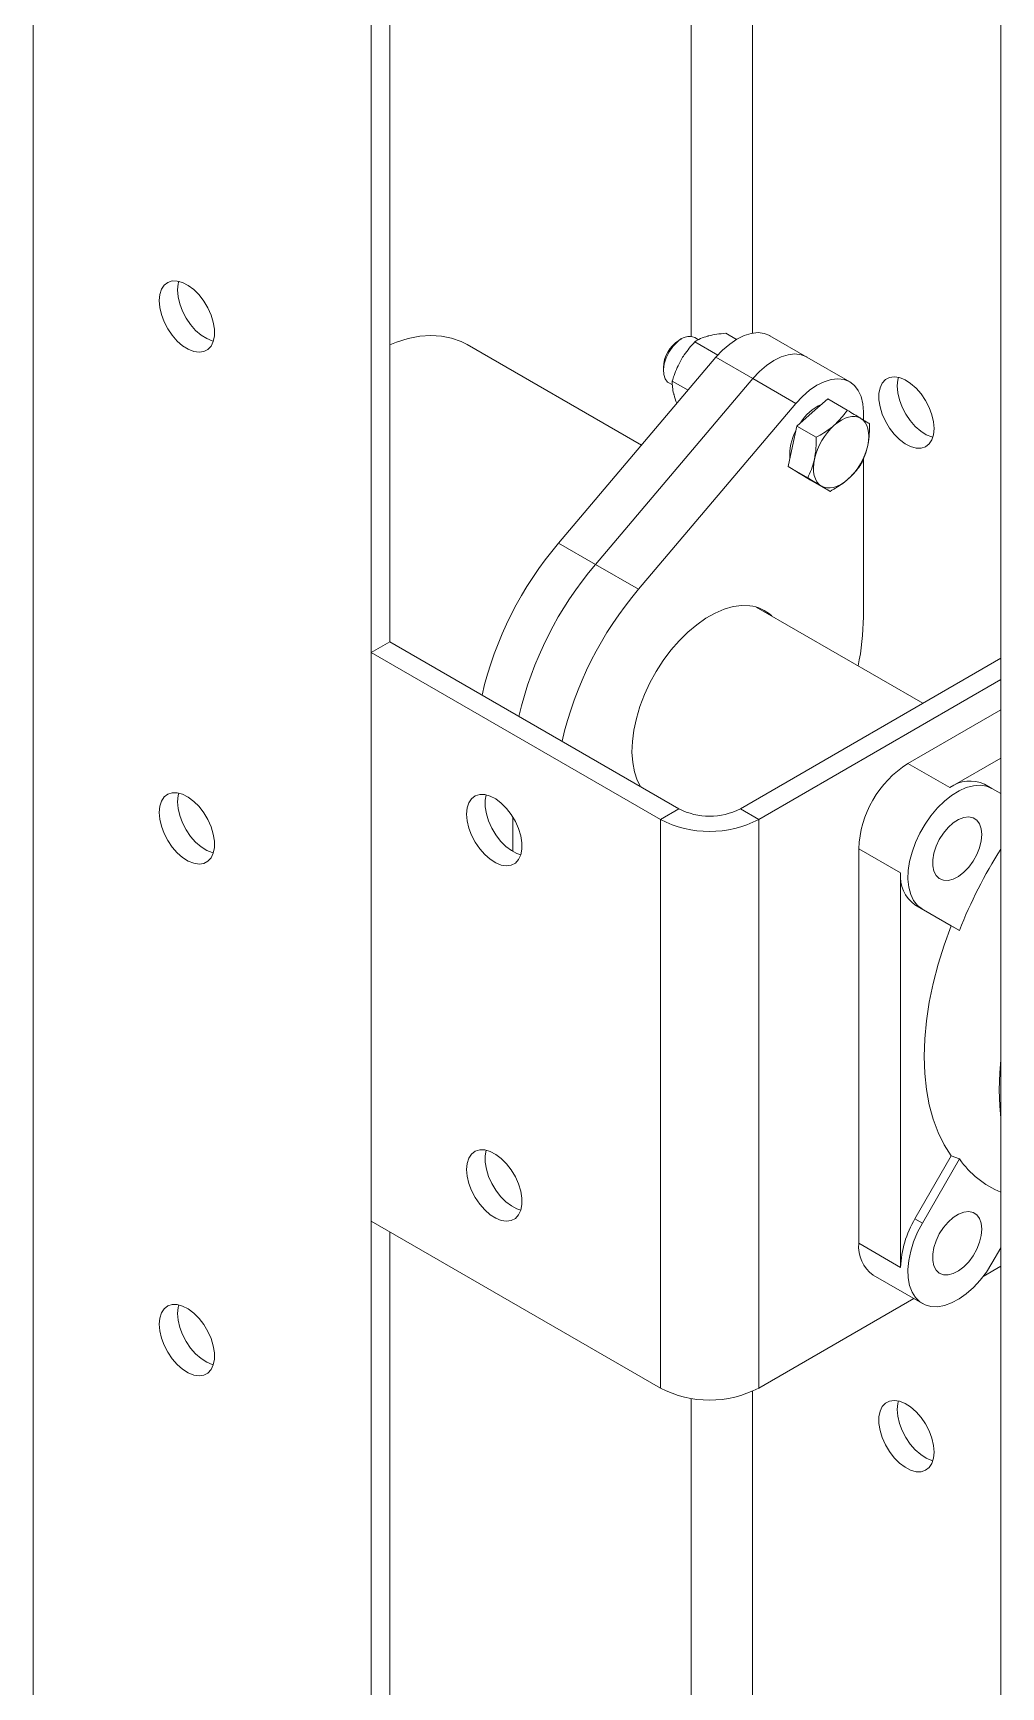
# Model space of a CAD drawing. Header units: millimetres. Extents: x 953 to 17674, y 376 to 6295.
# Drawn here: x 2535 to 2757.6, y 2102.8 to 2482.8 of the extents above; entities that cross this region are included whole.
import ezdxf

# ---------------------------------------------------------------- set-up
doc = ezdxf.new("R2010")
doc.units = ezdxf.units.MM

msp = doc.modelspace()

# ---------------------------------------------------------------- linework, layer by layer
at = {"linetype": 'Continuous', "lineweight": 20}
for p, q in [((2534.99837, 1659.05606), (2534.99837, 2981.85215)), ((2612.78012, 1614.15361), (2612.78012, 2936.9497)), ((2617.02275, 2342.91589), (2617.02275, 2639.3209)), ((2757.55176, 2631.37768), (2757.55176, 1915.35387)), ((2686.31922, 2600.99062), (2686.31922, 2413.00876)), ((2700.46135, 2413.80105), (2700.46135, 2602.71635)), ((2694.25573, 2413.77961), (2696.71264, 2412.36127)), ((2712.91047, 2408.33093), (2704.42521, 2413.22936)), ((2674.88889, 2388.06312), (2634.77833, 2411.21845)), ((2684.17176, 2412.49987), (2683.49018, 2412.10628)), ((2687.14889, 2411.83503), (2692.4593, 2408.76939)), ((2688.02398, 2412.30557), (2687.17219, 2412.7973)), ((2692.02264, 2408.26889), (2655.83312, 2365.59085)), ((2679.92976, 2405.93879), (2679.9298, 2405.15176)), ((2700.5079, 2403.37045), (2692.02264, 2408.26889)), ((2722.81001, 2402.61605), (2712.91047, 2408.33093)), ((2700.5079, 2403.37045), (2664.31838, 2360.69242)), ((2681.17267, 2402.40466), (2682.0103, 2401.92111)), ((2681.97696, 2402.82112), (2685.6198, 2400.71816)), ((2710.40743, 2397.65557), (2700.5079, 2403.37045)), ((2714.155, 2395.58716), (2717.71422, 2398.69516)), ((2717.71422, 2398.69516), (2722.20868, 2396.10057)), ((2710.40743, 2397.65557), (2674.21792, 2354.97753)), ((2710.59579, 2392.47916), (2714.155, 2395.58716)), ((2725.91722, 2393.87701), (2725.91722, 2395.74836)), ((2709.60612, 2387.82182), (2710.59579, 2392.47916)), ((2710.59579, 2392.47916), (2715.09024, 2389.88456)), ((2708.61642, 2383.16438), (2709.60612, 2387.82182)), ((2708.61642, 2383.16438), (2713.11088, 2380.56979)), ((2711.18597, 2381.61505), (2708.61642, 2383.16438)), ((2725.91722, 2348.62011), (2725.91722, 2384.93699)), ((2710.81099, 2381.83088), (2710.56373, 2381.99018)), ((2710.81099, 2381.83088), (2711.21046, 2381.60027)), ((2713.75549, 2380.0656), (2711.18597, 2381.61505)), ((2713.75549, 2380.0656), (2718.24995, 2377.47101)), ((2664.31838, 2360.69242), (2655.83312, 2365.59085)), ((2674.21792, 2354.97753), (2664.31838, 2360.69242)), ((2739.59627, 2328.76966), (2701.2885, 2350.88427)), ((2612.78012, 2340.46667), (2617.02275, 2342.91589)), ((2683.49077, 2304.54472), (2617.02275, 2342.91589)), ((2679.24814, 2302.0955), (2612.78012, 2340.46667)), ((2612.78012, 2340.46667), (2612.78012, 2209.82013)), ((2697.63293, 2304.54474), (2757.55172, 2339.13512)), ((2701.8756, 2302.0955), (2757.55176, 2334.23666)), ((2757.55176, 2327.29598), (2736.17028, 2314.95272)), ((2736.17028, 2314.95272), (2745.78684, 2309.4012)), ((2757.55163, 2316.19286), (2745.78684, 2309.4012)), ((2755.48399, 2309.21323), (2753.78682, 2310.19298)), ((2755.48399, 2309.21323), (2757.55176, 2308.01909)), ((2683.49077, 2304.54472), (2679.24814, 2302.0955)), ((2697.63293, 2304.54474), (2701.8756, 2302.0955)), ((2645.30699, 2302.67054), (2645.30699, 2294.7426)), ((2679.24814, 2171.44895), (2679.24814, 2302.0955)), ((2701.8756, 2302.0955), (2701.8756, 2171.44895)), ((2724.85655, 2295.35686), (2734.47311, 2289.80534)), ((2724.85655, 2204.72078), (2724.85655, 2295.35686)), ((2734.47311, 2289.80534), (2734.47311, 2199.16926)), ((2739.48399, 2281.50037), (2737.78683, 2282.48013)), ((2746.13776, 2277.65772), (2737.78683, 2282.48013)), ((2739.48399, 2281.50037), (2747.99816, 2276.58375)), ((2746.13776, 2277.65772), (2747.99816, 2276.58375)), ((2737.78683, 2210.32035), (2746.13776, 2224.78459)), ((2747.99816, 2224.08757), (2739.48399, 2209.3406)), ((2747.99816, 2224.08757), (2746.13776, 2224.78459)), ((2612.78012, 2209.82013), (2679.24814, 2171.44895)), ((2739.48399, 2209.3406), (2737.78683, 2210.32035)), ((2617.02275, 1910.96578), (2617.02275, 2207.37089)), ((2734.47311, 2199.16926), (2724.85655, 2204.72078)), ((2755.48399, 2200.10099), (2757.55176, 2203.68247)), ((2728.1709, 2197.39526), (2739.48463, 2190.86398)), ((2757.55163, 2199.42757), (2753.44333, 2197.0559)), ((2737.49589, 2192.01211), (2701.8756, 2171.44895)), ((2700.46135, 1981.8772), (2700.46135, 2170.72378)), ((2686.31922, 2169.07422), (2686.31922, 1981.11598))]:
    msp.add_line(p, q, dxfattribs=at)
at = {"linetype": 'Continuous', "lineweight": 20, "flags": 128}
for points in [[(2563.98975, 2421.29961), (2564.11998, 2422.7037), (2564.50546, 2423.89998), (2565.13041, 2424.83927), (2565.96914, 2425.48334), (2566.9874, 2425.80563), (2568.14349, 2425.79313), (2569.39003, 2425.44624), (2570.67601, 2424.7791), (2571.94885, 2423.81916), (2573.15635, 2422.6057), (2574.24914, 2421.18825), (2575.18244, 2419.62507), (2575.91798, 2417.98), (2576.42577, 2416.32042), (2576.68497, 2414.7143), (2576.68497, 2413.22734), (2576.42577, 2411.92049), (2575.91798, 2410.84718), (2575.18244, 2410.05136), (2574.24914, 2409.56565), (2573.15635, 2409.41), (2571.94885, 2409.59059), (2570.67601, 2410.10024), (2569.39003, 2410.91796), (2568.14349, 2412.01029), (2566.9874, 2413.33248), (2565.96914, 2414.83054), (2565.13041, 2416.44288), (2564.50546, 2418.10382), (2564.11998, 2419.74507), (2563.98975, 2421.29961)], [(2568.23238, 2423.74883), (2568.36261, 2425.15291), (2568.50659, 2425.7246)], [(2576.44343, 2411.97613), (2576.19147, 2412.03981), (2574.91864, 2412.54946), (2573.63265, 2413.36718), (2572.38612, 2414.4595), (2571.23003, 2415.7817), (2570.21176, 2417.27975), (2569.37304, 2418.8921), (2568.74809, 2420.55304), (2568.36261, 2422.19429), (2568.23238, 2423.74883)], [(2634.77833, 2411.21845), (2633.40361, 2411.91861), (2631.23241, 2412.69171), (2628.91263, 2413.1461), (2626.46297, 2413.27818), (2623.90316, 2413.08687), (2621.25377, 2412.57372), (2618.53618, 2411.74282), (2617.02275, 2411.15376)], [(2704.42521, 2413.22936), (2704.39887, 2413.24443), (2703.12326, 2413.75611), (2701.69361, 2413.93193), (2700.14552, 2413.7675), (2698.51741, 2413.26681), (2696.84976, 2412.44251), (2695.18399, 2411.31492), (2693.56151, 2409.91212), (2692.02264, 2408.26889)], [(2683.1192, 2411.73884), (2682.13023, 2410.71636), (2681.26955, 2409.49811), (2680.5913, 2408.16063), (2680.13805, 2406.78804), (2679.9383, 2405.4665), (2680.00459, 2404.27907), (2680.33277, 2403.30045), (2680.9022, 2402.59193), (2681.17267, 2402.40466)], [(2712.91047, 2408.33093), (2712.88413, 2408.34599), (2711.60851, 2408.85768), (2710.17887, 2409.0335), (2708.63077, 2408.86907), (2707.00266, 2408.36837), (2705.33502, 2407.54408), (2703.66925, 2406.41649), (2702.04676, 2405.01369), (2700.5079, 2403.37045)], [(2712.91047, 2408.33093), (2712.88413, 2408.34599), (2711.60851, 2408.85768), (2710.17887, 2409.0335), (2708.63077, 2408.86907), (2707.00266, 2408.36837), (2705.33502, 2407.54408), (2703.66925, 2406.41649), (2702.04676, 2405.01369), (2700.5079, 2403.37045)], [(2725.91722, 2395.74836), (2725.78545, 2397.59698), (2725.39338, 2399.24754), (2724.75078, 2400.65896), (2723.87362, 2401.79625), (2722.78366, 2402.63111), (2721.50805, 2403.1428), (2720.07841, 2403.31862), (2718.53031, 2403.15419), (2716.9022, 2402.65349), (2715.23455, 2401.8292), (2713.56878, 2400.70161), (2711.9463, 2399.29881), (2710.40743, 2397.65557)], [(2742.18066, 2391.88977), (2742.05034, 2393.44436), (2741.66486, 2395.08561), (2741.03999, 2396.74645), (2740.20127, 2398.35884), (2739.183, 2399.85685), (2738.02691, 2401.17909), (2736.78038, 2402.27141), (2735.49431, 2403.08919), (2734.22156, 2403.59874), (2733.01405, 2403.77938), (2731.92127, 2403.62373), (2730.98797, 2403.13802), (2730.25234, 2402.3423), (2729.74455, 2401.26899), (2729.48535, 2399.96209), (2729.48535, 2398.47518), (2729.74455, 2396.86901), (2730.25234, 2395.20942), (2730.98797, 2393.56431), (2731.92127, 2392.00108), (2733.01405, 2390.58373), (2734.22156, 2389.37022), (2735.49431, 2388.41028), (2736.78038, 2387.74319), (2738.02691, 2387.39629), (2739.183, 2387.3837), (2740.20127, 2387.70604), (2741.03999, 2388.35011), (2741.66486, 2389.28949), (2742.05034, 2390.48568), (2742.18066, 2391.88977)], [(2733.69538, 2401.68667), (2733.82561, 2403.09085), (2733.96959, 2403.66249)], [(2741.90643, 2389.91402), (2741.65447, 2389.97775), (2740.38164, 2390.48735), (2739.09565, 2391.30507), (2737.84912, 2392.39739), (2736.69303, 2393.71959), (2735.67476, 2395.21759), (2734.83604, 2396.83004), (2734.21109, 2398.49093), (2733.82561, 2400.13218), (2733.69538, 2401.68667)], [(2719.21785, 2392.66444), (2720.03603, 2393.31402), (2720.86725, 2393.84624), (2721.69727, 2394.2521), (2722.51188, 2394.52448), (2723.29718, 2394.65894), (2724.03973, 2394.65298), (2724.72678, 2394.50685), (2725.34661, 2394.22301)], [(2725.34661, 2394.22301), (2725.8886, 2393.80633), (2726.34349, 2393.26384), (2726.70351, 2392.60497), (2726.96246, 2391.84083), (2727.11592, 2390.98464), (2727.16129, 2390.05097), (2727.09777, 2389.05581), (2726.92647, 2388.01623)], [(2716.24882, 2378.69233), (2715.70681, 2379.10899), (2715.25192, 2379.65148), (2714.89192, 2380.31037), (2714.63297, 2381.0745), (2714.47949, 2381.93068), (2714.43412, 2382.86435), (2714.49766, 2383.85952), (2714.66896, 2384.8991)], [(2722.37756, 2380.25088), (2721.55938, 2379.6013), (2720.72818, 2379.0691), (2719.89817, 2378.66333), (2719.08353, 2378.39084), (2718.29823, 2378.25638), (2717.55571, 2378.26235), (2716.86865, 2378.40849), (2716.24882, 2378.69233)], [(2674.67112, 2309.63617), (2673.93937, 2311.08815), (2673.28525, 2313.03363), (2672.87364, 2315.19212), (2672.71032, 2317.53336), (2672.79761, 2320.02448), (2673.13428, 2322.63047), (2673.71561, 2325.31486), (2674.53339, 2328.03982), (2675.57618, 2330.76717), (2676.82934, 2333.4587), (2678.27531, 2336.0765), (2679.89371, 2338.58378), (2681.66189, 2340.94558), (2683.555, 2343.12855), (2685.54648, 2345.10209), (2687.60835, 2346.83845), (2689.71169, 2348.31336), (2691.82695, 2349.50605), (2693.92448, 2350.39979), (2695.97479, 2350.98205), (2697.94912, 2351.24459), (2699.81974, 2351.18385)], [(2563.98975, 2303.7177), (2564.11998, 2305.12188), (2564.50546, 2306.31807), (2565.13041, 2307.2574), (2565.96914, 2307.90143), (2566.9874, 2308.22376), (2568.14349, 2308.21122), (2569.39003, 2307.86432), (2570.67601, 2307.19728), (2571.94885, 2306.23729), (2573.15635, 2305.02378), (2574.24914, 2303.60643), (2575.18244, 2302.04315), (2575.91798, 2300.39814), (2576.42577, 2298.73855), (2576.68497, 2297.13238), (2576.68497, 2295.64547), (2576.42577, 2294.33857), (2575.91798, 2293.26526), (2575.18244, 2292.46945), (2574.24914, 2291.98378), (2573.15635, 2291.82813), (2571.94885, 2292.00878), (2570.67601, 2292.51837), (2569.39003, 2293.3361), (2568.14349, 2294.42842), (2566.9874, 2295.75062), (2565.96914, 2297.24862), (2565.13041, 2298.86106), (2564.50546, 2300.52195), (2564.11998, 2302.1632), (2563.98975, 2303.7177)], [(2568.23238, 2306.16691), (2568.36261, 2307.57109), (2568.50659, 2308.14273)], [(2634.70044, 2303.31604), (2634.83068, 2304.72022), (2635.21615, 2305.91641), (2635.84111, 2306.85579), (2636.67983, 2307.49977), (2637.6981, 2307.82216), (2638.8541, 2307.80961), (2640.10072, 2307.46267), (2641.3867, 2306.79562), (2642.65954, 2305.83569), (2643.86704, 2304.62212), (2644.95983, 2303.20477), (2645.89304, 2301.64154), (2646.62867, 2299.99643), (2647.13646, 2298.33685), (2647.39566, 2296.73073), (2647.39566, 2295.24377), (2647.13646, 2293.93692), (2646.62867, 2292.86361), (2645.89304, 2292.06784), (2644.95983, 2291.58218), (2643.86704, 2291.42643), (2642.65954, 2291.60712), (2641.3867, 2292.11677), (2640.10072, 2292.93439), (2638.8541, 2294.02676), (2637.6981, 2295.34901), (2636.67983, 2296.84696), (2635.84111, 2298.45941), (2635.21615, 2300.12025), (2634.83068, 2301.7616), (2634.70044, 2303.31604)], [(2639.21728, 2307.74103), (2638.97569, 2306.4899), (2638.97569, 2305.00295), (2639.2349, 2303.39683), (2639.74268, 2301.73724), (2640.47831, 2300.09213), (2641.41161, 2298.52895), (2642.50431, 2297.11155), (2643.71182, 2295.89809), (2644.98465, 2294.93815), (2646.27072, 2294.27096), (2647.15404, 2293.9927)], [(2755.48399, 2309.21323), (2754.20231, 2309.74701), (2752.77054, 2309.95937), (2751.22067, 2309.8455), (2749.58735, 2309.408), (2747.90704, 2308.6566), (2746.21725, 2307.608), (2744.55578, 2306.28587), (2742.95972, 2304.71962), (2741.46473, 2302.94412), (2740.10423, 2300.99921), (2738.90852, 2298.92819), (2737.90442, 2296.77748), (2737.11429, 2294.59494), (2736.5558, 2292.42951), (2736.24143, 2290.32937), (2736.17821, 2288.34161), (2736.36753, 2286.51054), (2736.80518, 2284.87705), (2737.48139, 2283.47774), (2738.38101, 2282.34368), (2739.48399, 2281.50037)], [(2576.44343, 2294.39426), (2576.19147, 2294.45799), (2574.91864, 2294.96759), (2573.63265, 2295.78531), (2572.38612, 2296.87764), (2571.23003, 2298.19983), (2570.21176, 2299.69784), (2569.37304, 2301.31028), (2568.74809, 2302.97117), (2568.36261, 2304.61242), (2568.23238, 2306.16691)], [(2753.14084, 2298.62247), (2753.00858, 2299.95034), (2752.61801, 2301.06348), (2751.98736, 2301.90973), (2751.14615, 2302.44958), (2750.1337, 2302.65783), (2748.99738, 2302.52466), (2747.79025, 2302.05635), (2746.56884, 2301.27473), (2745.39016, 2300.21643), (2744.30943, 2298.93092), (2743.37714, 2297.47822), (2742.63687, 2295.92641), (2742.12327, 2294.34795), (2741.86032, 2292.81657), (2741.86032, 2291.40408), (2742.12327, 2290.17638), (2742.63687, 2289.19082), (2743.37714, 2288.49371), (2744.30943, 2288.11741), (2745.39016, 2288.07968), (2746.56884, 2288.38225), (2747.79025, 2289.01085), (2748.99738, 2289.93626), (2750.1337, 2291.11505), (2751.14615, 2292.49226), (2751.98736, 2294.00335), (2752.61801, 2295.57773), (2753.00858, 2297.14181), (2753.14084, 2298.62247)], [(2746.13776, 2224.78459), (2744.51178, 2227.33238), (2743.11971, 2230.14774), (2741.96965, 2233.21439), (2741.06817, 2236.5146), (2740.42054, 2240.02938), (2740.03043, 2243.73838), (2739.90015, 2247.62026), (2740.03043, 2251.6525), (2740.42054, 2255.81192), (2741.06817, 2260.07444), (2741.96965, 2264.41552), (2743.11971, 2268.80996), (2744.51178, 2273.23256), (2746.13776, 2277.65772)], [(2757.16405, 2239.9729), (2757.29057, 2243.8578), (2757.55172, 2246.85864)], [(2757.55172, 2233.5347), (2757.29057, 2236.23404), (2757.16405, 2239.9729)], [(2634.70044, 2221.66199), (2634.83068, 2223.06612), (2635.21615, 2224.26236), (2635.84111, 2225.2017), (2636.67983, 2225.84572), (2637.6981, 2226.16806), (2638.8541, 2226.15556), (2640.10072, 2225.80862), (2641.3867, 2225.14153), (2642.65954, 2224.18159), (2643.86704, 2222.96808), (2644.95983, 2221.55068), (2645.89304, 2219.9875), (2646.62867, 2218.34238), (2647.13646, 2216.6828), (2647.39566, 2215.07668), (2647.39566, 2213.58972), (2647.13646, 2212.28287), (2646.62867, 2211.20956), (2645.89304, 2210.41379), (2644.95983, 2209.92808), (2643.86704, 2209.77238), (2642.65954, 2209.95302), (2641.3867, 2210.46267), (2640.10072, 2211.28035), (2638.8541, 2212.37272), (2637.6981, 2213.69491), (2636.67983, 2215.19292), (2635.84111, 2216.80531), (2635.21615, 2218.4662), (2634.83068, 2220.1075), (2634.70044, 2221.66199)], [(2639.21728, 2226.08698), (2638.97569, 2224.83586), (2638.97569, 2223.3489), (2639.2349, 2221.74278), (2639.74268, 2220.08319), (2640.47831, 2218.43808), (2641.41161, 2216.87485), (2642.50431, 2215.4575), (2643.71182, 2214.24399), (2644.98465, 2213.28405), (2646.27072, 2212.61691), (2647.15404, 2212.33861)], [(2753.14084, 2207.9864), (2753.00858, 2209.31431), (2752.61801, 2210.42745), (2751.98736, 2211.2737), (2751.14615, 2211.8136), (2750.1337, 2212.02181), (2748.99738, 2211.88868), (2747.79025, 2211.42032), (2746.56884, 2210.63875), (2745.39016, 2209.5804), (2744.30943, 2208.29489), (2743.37714, 2206.84224), (2742.63687, 2205.29038), (2742.12327, 2203.71188), (2741.86032, 2202.18059), (2741.86032, 2200.76805), (2742.12327, 2199.54031), (2742.63687, 2198.55485), (2743.37714, 2197.85768), (2744.30943, 2197.48143), (2745.39016, 2197.44365), (2746.56884, 2197.74622), (2747.79025, 2198.37482), (2748.99738, 2199.30023), (2750.1337, 2200.47903), (2751.14615, 2201.85623), (2751.98736, 2203.36732), (2752.61801, 2204.94175), (2753.00858, 2206.50583), (2753.14084, 2207.9864)], [(2739.48399, 2209.3406), (2738.38101, 2207.22382), (2737.48139, 2205.05112), (2736.80518, 2202.87103), (2736.36753, 2200.73228), (2736.17821, 2198.68258), (2736.24143, 2196.76781), (2736.5558, 2195.03069), (2737.11429, 2193.51003), (2737.90442, 2192.2398), (2738.90852, 2191.24835), (2740.10423, 2190.55791), (2741.46473, 2190.1838), (2742.95972, 2190.13444), (2744.55578, 2190.4109), (2746.21725, 2191.00702), (2747.90704, 2191.90951), (2749.58735, 2193.09816), (2751.22067, 2194.54644), (2752.77054, 2196.22196), (2754.20231, 2198.08741), (2755.48399, 2200.10099)], [(2563.98975, 2186.13583), (2564.11998, 2187.53996), (2564.50546, 2188.7362), (2565.13041, 2189.67553), (2565.96914, 2190.31956), (2566.9874, 2190.6419), (2568.14349, 2190.62935), (2569.39003, 2190.28245), (2570.67601, 2189.61536), (2571.94885, 2188.65542), (2573.15635, 2187.44191), (2574.24914, 2186.02451), (2575.18244, 2184.46128), (2575.91798, 2182.81622), (2576.42577, 2181.15668), (2576.68497, 2179.55051), (2576.68497, 2178.06356), (2576.42577, 2176.75671), (2575.91798, 2175.6834), (2575.18244, 2174.88758), (2574.24914, 2174.40191), (2573.15635, 2174.24621), (2571.94885, 2174.42691), (2570.67601, 2174.93651), (2569.39003, 2175.75423), (2568.14349, 2176.84655), (2566.9874, 2178.16875), (2565.96914, 2179.66675), (2565.13041, 2181.2792), (2564.50546, 2182.94009), (2564.11998, 2184.58133), (2563.98975, 2186.13583)], [(2568.23238, 2188.58505), (2568.36261, 2189.98918), (2568.50659, 2190.56086)], [(2576.44343, 2176.81239), (2576.19147, 2176.87613), (2574.91864, 2177.38572), (2573.63265, 2178.20345), (2572.38612, 2179.29577), (2571.23003, 2180.61797), (2570.21176, 2182.11597), (2569.37304, 2183.72841), (2568.74809, 2185.3893), (2568.36261, 2187.03055), (2568.23238, 2188.58505)], [(2742.18066, 2156.72603), (2742.05034, 2158.28058), (2741.66486, 2159.92187), (2741.03999, 2161.58272), (2740.20127, 2163.19511), (2739.183, 2164.69311), (2738.02691, 2166.01536), (2736.78038, 2167.10768), (2735.49431, 2167.9254), (2734.22156, 2168.435), (2733.01405, 2168.61565), (2731.92127, 2168.45995), (2730.98797, 2167.97428), (2730.25234, 2167.17851), (2729.74455, 2166.10525), (2729.48535, 2164.79835), (2729.48535, 2163.3114), (2729.74455, 2161.70528), (2730.25234, 2160.04569), (2730.98797, 2158.40058), (2731.92127, 2156.83735), (2733.01405, 2155.41995), (2734.22156, 2154.20644), (2735.49431, 2153.24655), (2736.78038, 2152.57946), (2738.02691, 2152.23251), (2739.183, 2152.21997), (2740.20127, 2152.5423), (2741.03999, 2153.18638), (2741.66486, 2154.12576), (2742.05034, 2155.32195), (2742.18066, 2156.72603)], [(2733.69538, 2166.52294), (2733.82561, 2167.92707), (2733.96959, 2168.49875)], [(2741.90643, 2154.75028), (2741.65447, 2154.81397), (2740.38164, 2155.32361), (2739.09565, 2156.14134), (2737.84912, 2157.23361), (2736.69303, 2158.55585), (2735.67476, 2160.05386), (2734.83604, 2161.6663), (2734.21109, 2163.32719), (2733.82561, 2164.96844), (2733.69538, 2166.52294)]]:
    msp.add_lwpolyline(points, dxfattribs=at)
at = {"linetype": 'Continuous', "lineweight": 20}
for centre, radius, start, end in [((2685.88577, 2409.43425), 3.60069, 69.0672901, 140.2052306), ((2687.54438, 2405.6544), 7.61993, 122.144224, 177.8610622), ((2720.92471, 2387.23697), 11.21723, 114.3982763, 147.858095), ((2720.83374, 2385.82581), 11.85809, 151.9779831, 184.0285299), ((2729.08857, 2381.66721), 14.77735, 131.9099974, 167.3669528), ((2712.50692, 2391.2481), 14.77729, 311.9097976, 347.3669995), ((2718.89857, 2311.92161), 82.81086, 139.6019326, 166.9156742), ((2727.38383, 2307.02318), 82.81086, 139.6019326, 166.9156742), ((2737.28337, 2301.3083), 82.81086, 139.6019326, 166.9156742), ((2698.85773, 2342.59779), 8.63979, 46.2415505, 83.6070208), ((2668.61468, 2349.05419), 57.30418, 348.2263143, 359.5659746), ((2749.24458, 2294.34029), 24.4092, 122.3866295, 177.6131239), ((2750.47347, 2302.85954), 8.04721, 65.6858465, 125.6188605), ((2690.56183, 2318.19181), 15.3702, 242.6096738, 297.3905233), ((2690.56187, 2323.72841), 24.41277, 242.3910136, 297.6089864), ((2849.02759, 2236.72403), 108.60821, 147.3790442, 158.4689978), ((2742.48392, 2289.01707), 8.04949, 174.3801678, 234.3010467), ((2765.97628, 2236.72662), 21.97631, 215.1081441, 247.4589305), ((2757.545, 2198.38101), 23.08535, 148.856549, 178.0432638), ((2732.87744, 2203.9372), 8.05907, 174.4203271, 234.267238), ((2690.56187, 2193.08186), 24.41277, 242.3910136, 297.6089864)]:
    msp.add_arc(centre, radius, start, end, dxfattribs=at)
for points, knots in [([(2687.14889, 2411.83503), (2687.56708, 2412.08467), (2688.41113, 2412.58853), (2689.55619, 2412.95201), (2690.13391, 2413.1354)], [0, 0, 0, 0, 0.495457311, 1, 1, 1, 1]), ([(2690.13391, 2413.1354), (2690.2188, 2413.15808), (2690.86164, 2413.32982), (2692.18856, 2413.58696), (2693.56247, 2413.715), (2694.25573, 2413.77961)], [0, 0, 0, 0, 0.070088144, 0.530781834, 1, 1, 1, 1]), ([(2683.99453, 2407.6562), (2684.23808, 2408.06116), (2685.1447, 2409.56862), (2686.30227, 2410.87765), (2687.14889, 2411.83503)], [0, 0, 0, 0, 0.268635972, 1, 1, 1, 1]), ([(2681.97696, 2402.82112), (2682.10826, 2403.24903), (2682.61803, 2404.91045), (2683.40801, 2406.48625), (2683.99453, 2407.6562)], [0, 0, 0, 0, 0.25755454, 1, 1, 1, 1]), ([(2682.37603, 2399.61463), (2682.35376, 2399.69803), (2682.18509, 2400.32965), (2681.98197, 2401.45413), (2681.97864, 2402.36268), (2681.97696, 2402.82112)], [0, 0, 0, 0, 0.070082922, 0.53078391, 1, 1, 1, 1]), ([(2683.04404, 2397.68051), (2683.03782, 2397.69423), (2682.72862, 2398.37723), (2682.55054, 2399.00221), (2682.37603, 2399.61463)], [0, 0, 0, 0, 0.020094495, 1, 1, 1, 1]), ([(2722.20868, 2396.10057), (2722.04716, 2395.86386), (2721.22455, 2394.65831), (2720.11197, 2393.55285), (2719.21785, 2392.66444)], [0, 0, 0, 0, 0.196347368, 1, 1, 1, 1]), ([(2725.34661, 2394.22301), (2725.28505, 2394.26013), (2724.81888, 2394.54119), (2723.82484, 2395.13724), (2722.75068, 2395.7775), (2722.20868, 2396.10057)], [0, 0, 0, 0, 0.0700959, 0.530780043, 1, 1, 1, 1]), ([(2727.34775, 2393.00179), (2727.08934, 2393.16167), (2726.56779, 2393.48436), (2725.75613, 2393.97531), (2725.34661, 2394.22301)], [0, 0, 0, 0, 0.49545746, 1, 1, 1, 1]), ([(2719.21785, 2392.66444), (2718.94685, 2392.43598), (2717.71704, 2391.3992), (2716.24101, 2390.54811), (2715.09024, 2389.88456)], [0, 0, 0, 0, 0.220360401, 1, 1, 1, 1]), ([(2726.92647, 2388.01623), (2726.94926, 2388.127), (2727.12191, 2388.96587), (2727.33259, 2390.61393), (2727.34266, 2392.20098), (2727.34775, 2393.00179)], [0, 0, 0, 0, 0.070085642, 0.530776919, 1, 1, 1, 1]), ([(2715.09024, 2389.88456), (2715.08842, 2389.03646), (2715.08474, 2387.32473), (2714.80839, 2385.71252), (2714.66896, 2384.8991)], [0, 0, 0, 0, 0.495465738, 1, 1, 1, 1]), ([(2725.36838, 2383.68701), (2725.68801, 2384.35166), (2726.33311, 2385.69313), (2726.72749, 2387.23719), (2726.92647, 2388.01623)], [0, 0, 0, 0, 0.495466487, 1, 1, 1, 1]), ([(2714.66896, 2384.8991), (2714.64485, 2384.78909), (2714.4622, 2383.95594), (2714.00295, 2382.45145), (2713.41005, 2381.20083), (2713.11088, 2380.56979)], [0, 0, 0, 0, 0.07008706, 0.530776135, 1, 1, 1, 1]), ([(2722.37756, 2380.25088), (2723.27168, 2381.13929), (2724.38426, 2382.24475), (2725.20687, 2383.4503), (2725.36838, 2383.68701)], [0, 0, 0, 0, 0.803652632, 1, 1, 1, 1]), ([(2713.11088, 2380.56979), (2713.68709, 2380.22645), (2714.85006, 2379.53349), (2715.77975, 2378.97441), (2716.24882, 2378.69233)], [0, 0, 0, 0, 0.495459404, 1, 1, 1, 1]), ([(2718.24995, 2377.47101), (2719.40072, 2378.13455), (2720.87675, 2378.98564), (2722.10656, 2380.02242), (2722.37756, 2380.25088)], [0, 0, 0, 0, 0.779639599, 1, 1, 1, 1]), ([(2716.24882, 2378.69233), (2716.30907, 2378.65597), (2716.76529, 2378.38065), (2717.51067, 2377.92815), (2718.00202, 2377.62432), (2718.24995, 2377.47101)], [0, 0, 0, 0, 0.07009617, 0.530782087, 1, 1, 1, 1])]:
    msp.add_open_spline(points, degree=3, knots=knots, dxfattribs=at)

doc.saveas('drawing.dxf')
